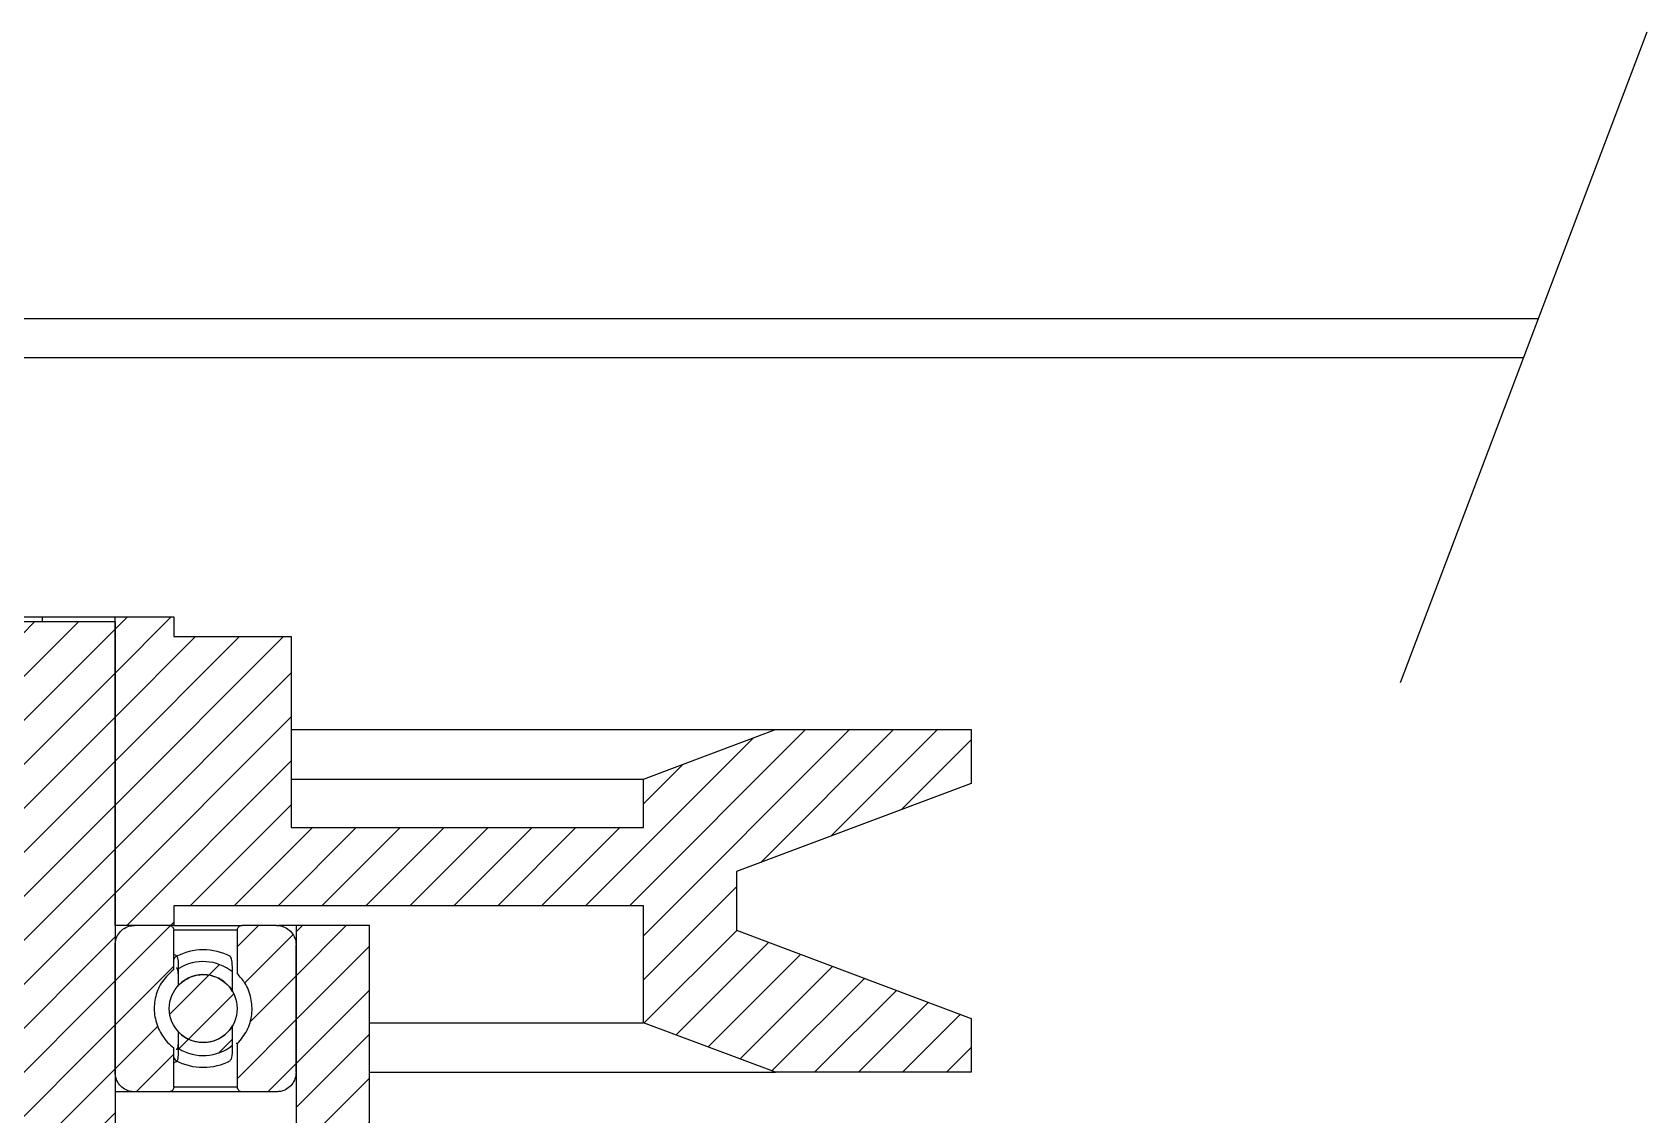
# Model space of a CAD drawing. Header units: millimetres. Extents: x -816 to 2660, y 734 to 4049.
# Drawn here: x 1000.9 to 1165.9, y 3279.8 to 3390.4 of the extents above; entities that cross this region are included whole.
import ezdxf

# ---------------------------------------------------------------- set-up
doc = ezdxf.new("R2010")
doc.units = ezdxf.units.MM
pattern_1 = [(45, (17.594, -378.8605), (-2.245064, 2.245064), [])]

msp = doc.modelspace()

# ---------------------------------------------------------------- hatches: boundary and pattern name
at = {"linetype": 'Continuous', "lineweight": 18}
h = msp.add_hatch(dxfattribs=at)
h.set_pattern_fill('ANSI31', color=2, style=0)
h.set_pattern_definition(pattern_1)
h.paths.add_polyline_path([(974.31, 3154.14), (1009.31, 3154.14), (1009.31, 3330.14), (999.81, 3330.14), (999.81, 3290.14), (983.81, 3290.14), (983.81, 3330.14), (974.31, 3330.14)], flags=0)
h = msp.add_hatch(dxfattribs=at)
h.set_pattern_fill('ANSI31', color=3, style=0)
h.set_pattern_definition(pattern_1)
edge = h.paths.add_edge_path(flags=0)
edge.add_line((1015.31, 3301.14), (1063.31, 3301.14))
edge.add_line((1063.31, 3301.14), (1063.31, 3289.2))
edge.add_spline(control_points=[(1063.31, 3289.2), (1067.81, 3287.51), (1072.31, 3285.82), (1076.81, 3284.14)], knot_values=[0.334245, 0.334245, 0.334245, 0.334245, 0.348587, 0.348587, 0.348587, 0.348587], weights=[1, 1, 1, 1], degree=3, periodic=0)
edge.add_line((1076.81, 3284.14), (1096.81, 3284.14))
edge.add_line((1096.81, 3284.14), (1096.81, 3289.64))
edge.add_spline(control_points=[(1096.81, 3289.64), (1088.81, 3292.64), (1080.81, 3295.64), (1072.81, 3298.64)], knot_values=[0.206967, 0.206967, 0.206967, 0.206967, 0.232599, 0.232599, 0.232599, 0.232599], weights=[1, 1, 1, 1], degree=3, periodic=0)
edge.add_line((1072.81, 3298.64), (1072.81, 3304.64))
edge.add_spline(control_points=[(1072.81, 3304.64), (1080.81, 3307.64), (1088.81, 3310.64), (1096.81, 3313.64)], knot_values=[0.405341, 0.405341, 0.405341, 0.405341, 0.430892, 0.430892, 0.430892, 0.430892], weights=[1, 1, 1, 1], degree=3, periodic=0)
edge.add_line((1096.81, 3313.64), (1096.81, 3319.14))
edge.add_line((1096.81, 3319.14), (1076.81, 3319.14))
edge.add_spline(control_points=[(1076.81, 3319.14), (1072.31, 3317.45), (1067.81, 3315.76), (1063.31, 3314.07)], knot_values=[0.167506, 0.167506, 0.167506, 0.167506, 0.181924, 0.181924, 0.181924, 0.181924], weights=[1, 1, 1, 1], degree=3, periodic=0)
edge.add_line((1063.31, 3314.07), (1063.31, 3309.14))
edge.add_line((1063.31, 3309.14), (1027.31, 3309.14))
edge.add_line((1027.31, 3309.14), (1027.31, 3328.64))
edge.add_line((1027.31, 3328.64), (1015.31, 3328.64))
edge.add_line((1015.31, 3328.64), (1015.31, 3330.64))
edge.add_line((1015.31, 3330.64), (1009.31, 3330.64))
edge.add_line((1009.31, 3330.64), (1009.31, 3299.14))
edge.add_line((1009.31, 3299.14), (1015.31, 3299.14))
edge.add_line((1015.31, 3299.14), (1015.31, 3301.14))
h = msp.add_hatch(dxfattribs=at)
h.set_pattern_fill('ANSI31', style=0)
h.set_pattern_definition(pattern_1)
edge = h.paths.add_edge_path(flags=0)
edge.add_line((1009.31, 3297.14), (1009.31, 3284.14))
edge.add_spline(control_points=[(1009.31, 3284.14), (1009.31, 3283.9), (1009.36, 3283.66), (1009.44, 3283.44), (1009.52, 3283.23), (1009.63, 3283.03), (1009.77, 3282.86), (1009.92, 3282.69), (1010.09, 3282.54), (1010.28, 3282.42), (1010.48, 3282.31), (1010.69, 3282.22), (1010.91, 3282.18), (1011.04, 3282.15), (1011.18, 3282.14), (1011.31, 3282.14)], knot_values=[0, 0, 0, 0, 0.000706, 0.000706, 0.000706, 0.001376, 0.001376, 0.001376, 0.002047, 0.002047, 0.002047, 0.002717, 0.002717, 0.002717, 0.003123, 0.003123, 0.003123, 0.003123], weights=[1, 1, 1, 1, 1, 1, 1, 1, 1, 1, 1, 1, 1, 1, 1, 1], degree=3, periodic=0)
edge.add_line((1011.31, 3282.14), (1014.81, 3282.14))
edge.add_spline(control_points=[(1014.81, 3282.14), (1014.86, 3282.14), (1014.91, 3282.14), (1014.95, 3282.15), (1015, 3282.17), (1015.05, 3282.19), (1015.1, 3282.23), (1015.15, 3282.26), (1015.19, 3282.3), (1015.22, 3282.34), (1015.25, 3282.39), (1015.28, 3282.44), (1015.29, 3282.49), (1015.31, 3282.54), (1015.31, 3282.59), (1015.31, 3282.64)], knot_values=[0.000813, 0.000813, 0.000813, 0.000813, 0.00095, 0.00095, 0.00095, 0.001119, 0.001119, 0.001119, 0.001289, 0.001289, 0.001289, 0.001458, 0.001458, 0.001458, 0.001602, 0.001602, 0.001602, 0.001602], weights=[1, 1, 1, 1, 1, 1, 1, 1, 1, 1, 1, 1, 1, 1, 1, 1], degree=3, periodic=0)
edge.add_line((1015.31, 3282.64), (1015.31, 3286.64))
edge.add_spline(control_points=[(1015.31, 3286.64), (1015.09, 3286.8), (1014.88, 3286.99), (1014.69, 3287.19), (1014.3, 3287.6), (1013.98, 3288.08), (1013.75, 3288.59), (1013.52, 3289.1), (1013.38, 3289.65), (1013.33, 3290.21), (1013.29, 3290.77), (1013.33, 3291.34), (1013.47, 3291.89), (1013.61, 3292.43), (1013.85, 3292.95), (1014.16, 3293.42), (1014.47, 3293.88), (1014.87, 3294.3), (1015.31, 3294.64)], knot_values=[0, 0, 0, 0, 0.000838, 0.000838, 0.000838, 0.002535, 0.002535, 0.002535, 0.004232, 0.004232, 0.004232, 0.00593, 0.00593, 0.00593, 0.007627, 0.007627, 0.007627, 0.009323, 0.009323, 0.009323, 0.009323], weights=[1, 1, 1, 1, 1, 1, 1, 1, 1, 1, 1, 1, 1, 1, 1, 1, 1, 1, 1], degree=3, periodic=0)
edge.add_line((1015.31, 3294.64), (1015.31, 3298.64))
edge.add_spline(control_points=[(1015.31, 3298.64), (1015.31, 3298.66), (1015.31, 3298.69), (1015.31, 3298.71), (1015.3, 3298.77), (1015.28, 3298.82), (1015.25, 3298.87), (1015.23, 3298.92), (1015.19, 3298.97), (1015.15, 3299), (1015.11, 3299.04), (1015.06, 3299.07), (1015.01, 3299.1), (1014.96, 3299.12), (1014.9, 3299.13), (1014.85, 3299.13), (1014.84, 3299.13), (1014.83, 3299.14), (1014.81, 3299.14)], knot_values=[0.000025, 0.000025, 0.000025, 0.000025, 0.000103, 0.000103, 0.000103, 0.000272, 0.000272, 0.000272, 0.000442, 0.000442, 0.000442, 0.000611, 0.000611, 0.000611, 0.00078, 0.00078, 0.00078, 0.000813, 0.000813, 0.000813, 0.000813], weights=[1, 1, 1, 1, 1, 1, 1, 1, 1, 1, 1, 1, 1, 1, 1, 1, 1, 1, 1], degree=3, periodic=0)
edge.add_line((1014.81, 3299.14), (1011.31, 3299.14))
edge.add_spline(control_points=[(1011.31, 3299.14), (1011.17, 3299.14), (1011.02, 3299.12), (1010.88, 3299.09), (1010.66, 3299.04), (1010.44, 3298.95), (1010.25, 3298.83), (1010.06, 3298.71), (1009.89, 3298.56), (1009.75, 3298.38), (1009.61, 3298.21), (1009.5, 3298.01), (1009.43, 3297.8), (1009.35, 3297.59), (1009.31, 3297.36), (1009.31, 3297.14)], knot_values=[0.000936, 0.000936, 0.000936, 0.000936, 0.001376, 0.001376, 0.001376, 0.002047, 0.002047, 0.002047, 0.002717, 0.002717, 0.002717, 0.003388, 0.003388, 0.003388, 0.004058, 0.004058, 0.004058, 0.004058], weights=[1, 1, 1, 1, 1, 1, 1, 1, 1, 1, 1, 1, 1, 1, 1, 1], degree=3, periodic=0)
h = msp.add_hatch(dxfattribs=at)
h.set_pattern_fill('ANSI31', style=0)
h.set_pattern_definition(pattern_1)
edge = h.paths.add_edge_path(flags=0)
edge.add_spline(control_points=[(1025.81, 3282.14), (1025.96, 3282.14), (1026.11, 3282.15), (1026.25, 3282.18), (1026.47, 3282.23), (1026.69, 3282.32), (1026.87, 3282.44), (1027.06, 3282.56), (1027.24, 3282.71), (1027.38, 3282.89), (1027.52, 3283.06), (1027.63, 3283.26), (1027.7, 3283.47), (1027.78, 3283.68), (1027.81, 3283.91), (1027.81, 3284.14)], knot_values=[0.003165, 0.003165, 0.003165, 0.003165, 0.003612, 0.003612, 0.003612, 0.004292, 0.004292, 0.004292, 0.004973, 0.004973, 0.004973, 0.005653, 0.005653, 0.005653, 0.006333, 0.006333, 0.006333, 0.006333], weights=[1, 1, 1, 1, 1, 1, 1, 1, 1, 1, 1, 1, 1, 1, 1, 1], degree=3, periodic=0)
edge.add_line((1027.81, 3284.14), (1027.81, 3297.14))
edge.add_spline(control_points=[(1027.81, 3297.14), (1027.81, 3297.21), (1027.81, 3297.28), (1027.8, 3297.35), (1027.78, 3297.57), (1027.72, 3297.79), (1027.62, 3297.99), (1027.53, 3298.19), (1027.39, 3298.38), (1027.24, 3298.54), (1027.08, 3298.7), (1026.89, 3298.84), (1026.69, 3298.93), (1026.49, 3299.03), (1026.27, 3299.1), (1026.05, 3299.12), (1025.97, 3299.13), (1025.89, 3299.14), (1025.81, 3299.14)], knot_values=[0, 0, 0, 0, 0.000211, 0.000211, 0.000211, 0.000891, 0.000891, 0.000891, 0.001571, 0.001571, 0.001571, 0.002252, 0.002252, 0.002252, 0.002932, 0.002932, 0.002932, 0.003165, 0.003165, 0.003165, 0.003165], weights=[1, 1, 1, 1, 1, 1, 1, 1, 1, 1, 1, 1, 1, 1, 1, 1, 1, 1, 1], degree=3, periodic=0)
edge.add_line((1025.81, 3299.14), (1022.31, 3299.14))
edge.add_spline(control_points=[(1022.31, 3299.14), (1022.27, 3299.14), (1022.22, 3299.13), (1022.18, 3299.12), (1022.13, 3299.1), (1022.07, 3299.08), (1022.03, 3299.05), (1021.98, 3299.01), (1021.94, 3298.97), (1021.91, 3298.93), (1021.88, 3298.88), (1021.85, 3298.83), (1021.83, 3298.78), (1021.82, 3298.73), (1021.81, 3298.68), (1021.81, 3298.64)], knot_values=[0.000813, 0.000813, 0.000813, 0.000813, 0.00095, 0.00095, 0.00095, 0.001119, 0.001119, 0.001119, 0.001289, 0.001289, 0.001289, 0.001458, 0.001458, 0.001458, 0.001602, 0.001602, 0.001602, 0.001602], weights=[1, 1, 1, 1, 1, 1, 1, 1, 1, 1, 1, 1, 1, 1, 1, 1], degree=3, periodic=0)
edge.add_line((1021.81, 3298.64), (1021.81, 3294.21))
edge.add_spline(control_points=[(1021.81, 3294.21), (1022.1, 3293.93), (1022.36, 3293.61), (1022.57, 3293.27), (1022.86, 3292.79), (1023.08, 3292.26), (1023.2, 3291.71), (1023.32, 3291.16), (1023.35, 3290.59), (1023.28, 3290.03), (1023.21, 3289.48), (1023.05, 3288.93), (1022.8, 3288.42), (1022.55, 3287.92), (1022.21, 3287.46), (1021.81, 3287.06)], knot_values=[0, 0, 0, 0, 0.001204, 0.001204, 0.001204, 0.002895, 0.002895, 0.002895, 0.004586, 0.004586, 0.004586, 0.006276, 0.006276, 0.006276, 0.007967, 0.007967, 0.007967, 0.007967], weights=[1, 1, 1, 1, 1, 1, 1, 1, 1, 1, 1, 1, 1, 1, 1, 1], degree=3, periodic=0)
edge.add_line((1021.81, 3287.06), (1021.81, 3282.64))
edge.add_spline(control_points=[(1021.81, 3282.64), (1021.81, 3282.61), (1021.82, 3282.58), (1021.82, 3282.56), (1021.83, 3282.5), (1021.85, 3282.45), (1021.87, 3282.4), (1021.9, 3282.35), (1021.94, 3282.3), (1021.98, 3282.27), (1022.02, 3282.23), (1022.07, 3282.2), (1022.12, 3282.18), (1022.17, 3282.15), (1022.23, 3282.14), (1022.28, 3282.14), (1022.29, 3282.14), (1022.3, 3282.14), (1022.31, 3282.14)], knot_values=[0.000025, 0.000025, 0.000025, 0.000025, 0.000103, 0.000103, 0.000103, 0.000272, 0.000272, 0.000272, 0.000442, 0.000442, 0.000442, 0.000611, 0.000611, 0.000611, 0.00078, 0.00078, 0.00078, 0.000813, 0.000813, 0.000813, 0.000813], weights=[1, 1, 1, 1, 1, 1, 1, 1, 1, 1, 1, 1, 1, 1, 1, 1, 1, 1, 1], degree=3, periodic=0)
edge.add_line((1022.31, 3282.14), (1025.81, 3282.14))
h = msp.add_hatch(dxfattribs=at)
h.set_pattern_fill('ANSI31', style=0)
h.set_pattern_definition(pattern_1)
h.paths.add_polyline_path([(1023.31, 3227.14), (1027.81, 3227.14), (1027.81, 3184.14), (1031.81, 3184.14), (1031.81, 3179.14), (1038.31, 3179.14), (1038.31, 3249.14), (1035.31, 3249.14), (1035.31, 3299.14), (1027.81, 3299.14), (1027.81, 3256.14), (1023.31, 3256.14)], flags=0)
h = msp.add_hatch(dxfattribs=at)
h.set_pattern_fill('ANSI31', style=0)
h.set_pattern_definition(pattern_1)
edge = h.paths.add_edge_path(flags=0)
edge.add_line((1015.81, 3294.73), (1015.81, 3293.03))
edge.add_arc((1018.32, 3290.64), 3.47, 30.234, 136.3127, ccw=False)
edge.add_line((1021.31, 3292.38), (1021.31, 3294.38))
edge.add_arc((1018.32, 3290.64), 4.8, 51.378, 121.4946)
h = msp.add_hatch(dxfattribs=at)
h.set_pattern_fill('ANSI31', style=0)
h.set_pattern_definition(pattern_1)
edge = h.paths.add_edge_path(flags=0)
edge.add_arc((1018.32, 3290.64), 3.47, 0, 360)
h = msp.add_hatch(dxfattribs=at)
h.set_pattern_fill('ANSI31', style=0)
h.set_pattern_definition(pattern_1)
edge = h.paths.add_edge_path(flags=0)
edge.add_line((1021.31, 3286.89), (1021.31, 3288.89))
edge.add_arc((1018.32, 3290.64), 3.47, 223.6873, 329.766, ccw=False)
edge.add_line((1015.81, 3288.24), (1015.81, 3286.55))
edge.add_arc((1018.32, 3290.64), 4.8, 238.5054, 308.622)

# ---------------------------------------------------------------- linework, layer by layer
at = {"color": 5}
msp.add_line((1165.85, 3390.36), (1140.65, 3323.92), dxfattribs=at)
at = {"color": 7, "linetype": 'Continuous', "lineweight": 25}
for p, q in [((844.74, 3361.14), (1154.77, 3361.14)), ((843.22, 3357.14), (1153.25, 3357.14)), ((993.75, 3330.64), (1001.89, 3330.64)), ((1009.31, 3330.14), (999.81, 3330.14)), ((1001.89, 3330.14), (1001.89, 3330.64)), ((1001.89, 3330.64), (1009.31, 3330.64)), ((1009.31, 3299.14), (1009.31, 3330.64)), ((1009.31, 3330.64), (1015.31, 3330.64)), ((1009.31, 3330.14), (1009.31, 3154.14)), ((1015.31, 3330.64), (1015.31, 3328.64)), ((1015.31, 3328.64), (1027.31, 3328.64)), ((1027.31, 3328.64), (1027.31, 3309.14)), ((1027.31, 3319.14), (1076.81, 3319.14)), ((1063.31, 3314.07), (1076.81, 3319.14)), ((1076.81, 3319.14), (1096.81, 3319.14)), ((1096.81, 3319.14), (1096.81, 3313.64)), ((1027.31, 3314.07), (1063.31, 3314.07)), ((1063.31, 3309.14), (1063.31, 3314.07)), ((1096.81, 3313.64), (1072.81, 3304.64)), ((1027.31, 3309.14), (1063.31, 3309.14)), ((1072.81, 3304.64), (1072.81, 3298.64)), ((1015.31, 3301.14), (1015.31, 3299.14)), ((1063.31, 3301.14), (1015.31, 3301.14)), ((1063.31, 3289.2), (1063.31, 3301.14)), ((1015.31, 3299.14), (1009.31, 3299.14)), ((1014.81, 3299.14), (1011.31, 3299.14)), ((1015.31, 3299.14), (1022.31, 3299.14)), ((1015.31, 3294.64), (1015.31, 3298.64)), ((1021.81, 3294.21), (1021.81, 3298.64)), ((1025.81, 3299.14), (1022.31, 3299.14)), ((1027.81, 3299.14), (1025.97, 3299.14)), ((1027.81, 3299.14), (1027.81, 3256.14)), ((1035.31, 3299.14), (1027.81, 3299.14)), ((1035.31, 3249.14), (1035.31, 3299.14)), ((1072.81, 3298.64), (1096.81, 3289.64)), ((1009.31, 3284.14), (1009.31, 3297.14)), ((1027.81, 3284.14), (1027.81, 3297.14)), ((1015.81, 3293.03), (1015.81, 3294.73)), ((1021.31, 3292.38), (1021.31, 3294.38)), ((1021.31, 3286.89), (1021.31, 3288.89)), ((1035.31, 3289.2), (1063.31, 3289.2)), ((1076.81, 3284.14), (1063.31, 3289.2)), ((1096.81, 3289.64), (1096.81, 3284.14)), ((1015.81, 3286.55), (1015.81, 3288.24)), ((1021.81, 3287.06), (1021.69, 3287.06)), ((1021.81, 3282.64), (1021.81, 3287.06)), ((1015.31, 3282.64), (1015.31, 3286.64)), ((1035.31, 3284.14), (1076.81, 3284.14)), ((1096.81, 3284.14), (1076.81, 3284.14)), ((1011.31, 3282.14), (1009.31, 3282.14)), ((1014.81, 3282.14), (1011.31, 3282.14)), ((1022.31, 3282.14), (1014.81, 3282.14)), ((1025.81, 3282.14), (1022.31, 3282.14))]:
    msp.add_line(p, q, dxfattribs=at)
at = {"color": 8, "linetype": 'Continuous', "lineweight": 25}
for p, q in [((1021.81, 3298.64), (1015.31, 3298.64)), ((1015.31, 3282.64), (1021.81, 3282.64))]:
    msp.add_line(p, q, dxfattribs=at)
at = {"color": 7, "linetype": 'Continuous', "lineweight": 25, "flags": 128}
for points in [[(1015.59, 3296.03), (1015.54, 3296.06), (1015.31, 3296.16)], [(1015.31, 3285.11), (1015.56, 3285.23), (1015.61, 3285.25)]]:
    msp.add_lwpolyline(points, dxfattribs=at)
at = {"color": 7, "linetype": 'Continuous', "lineweight": 25}
msp.add_circle((1018.32, 3290.64), 3.47, dxfattribs=at)
for radius, start, end in [(6, 62.4347, 117.8278), (4.8, 51.378, 121.4946), (3.47, 30.234, 136.3127), (3.47, 223.6873, 329.766), (4.8, 238.5054, 308.622), (6, 242.1165, 297.8097)]:
    msp.add_arc((1018.32, 3290.64), radius, start, end, dxfattribs=at)
for points, knots in [([(1009.31, 3297.14), (1009.34, 3297.36), (1009.38, 3297.81), (1009.73, 3298.41), (1010.23, 3298.86), (1010.8, 3299.1), (1011.17, 3299.13), (1011.31, 3299.14)], [0, 0, 0, 0, 0.214634, 0.429324, 0.644023, 0.858713, 1, 1, 1, 1]), ([(1014.81, 3299.14), (1014.83, 3299.14), (1014.89, 3299.13), (1015.01, 3299.1), (1015.16, 3299.01), (1015.26, 3298.88), (1015.31, 3298.74), (1015.31, 3298.66), (1015.31, 3298.64)], [0, 0, 0, 0, 0.041937, 0.25661, 0.471277, 0.685936, 0.900569, 1, 1, 1, 1]), ([(1021.81, 3298.64), (1021.82, 3298.68), (1021.83, 3298.79), (1021.9, 3298.93), (1022.02, 3299.05), (1022.17, 3299.12), (1022.27, 3299.13), (1022.31, 3299.14)], [0, 0, 0, 0, 0.182821, 0.397482, 0.612166, 0.826844, 1, 1, 1, 1]), ([(1025.81, 3299.14), (1025.89, 3299.13), (1026.19, 3299.12), (1026.71, 3298.97), (1027.26, 3298.57), (1027.66, 3298.01), (1027.8, 3297.5), (1027.81, 3297.21), (1027.81, 3297.14)], [0, 0, 0, 0, 0.074064, 0.288725, 0.503367, 0.718021, 0.932671, 1, 1, 1, 1]), ([(1015.81, 3294.73), (1015.81, 3294.74), (1015.81, 3295.14), (1015.79, 3295.76), (1015.62, 3296.03), (1015.44, 3295.95), (1015.32, 3295.68), (1015.31, 3295.66)], [0, 0, 0, 0, 0.010317, 0.3497287, 0.668822, 0.9736897, 1, 1, 1, 1]), ([(1021.31, 3294.38), (1021.31, 3294.46), (1021.31, 3294.95), (1021.28, 3295.67), (1021.16, 3295.85), (1021.09, 3295.95)], [0, 0, 0, 0, 0.088699, 0.542024, 1, 1, 1, 1]), ([(1015.31, 3294.64), (1014.9, 3294.25), (1014.06, 3293.49), (1013.38, 3291.9), (1013.24, 3290.2), (1013.67, 3288.55), (1014.45, 3287.35), (1015.1, 3286.81), (1015.31, 3286.64)], [0, 0, 0, 0, 0.181815, 0.363666, 0.545518, 0.727368, 0.909221, 1, 1, 1, 1]), ([(1015.81, 3293.03), (1015.81, 3293.13), (1015.81, 3293.62), (1015.79, 3294.32), (1015.7, 3294.82), (1015.59, 3294.78), (1015.54, 3294.76)], [0, 0, 0, 0, 0.09031, 0.428747, 0.748893, 1, 1, 1, 1]), ([(1021.81, 3287.06), (1022.18, 3287.5), (1022.9, 3288.36), (1023.37, 3290.03), (1023.29, 3291.73), (1022.72, 3293.18), (1022.08, 3293.9), (1021.81, 3294.21)], [0, 0, 0, 0, 0.211965, 0.423966, 0.635968, 0.847965, 1, 1, 1, 1]), ([(1015.54, 3286.52), (1015.58, 3286.49), (1015.69, 3286.44), (1015.78, 3286.85), (1015.81, 3287.5), (1015.81, 3288.04), (1015.81, 3288.24)], [0, 0, 0, 0, 0.227864, 0.523442, 0.82409, 1, 1, 1, 1]), ([(1021.08, 3285.39), (1021.13, 3285.41), (1021.26, 3285.47), (1021.31, 3286.09), (1021.31, 3286.7), (1021.31, 3286.89)], [0, 0, 0, 0, 0.30339, 0.786628, 1, 1, 1, 1]), ([(1015.31, 3285.6), (1015.41, 3285.46), (1015.61, 3285.19), (1015.77, 3285.48), (1015.81, 3286.03), (1015.81, 3286.46), (1015.81, 3286.55)], [0, 0, 0, 0, 0.314474, 0.61888, 0.922321, 1, 1, 1, 1]), ([(1011.31, 3282.14), (1011.18, 3282.14), (1010.82, 3282.17), (1010.26, 3282.39), (1009.75, 3282.83), (1009.39, 3283.44), (1009.34, 3283.9), (1009.31, 3284.14)], [0, 0, 0, 0, 0.130289, 0.345007, 0.559722, 0.77444, 1, 1, 1, 1]), ([(1027.81, 3284.14), (1027.79, 3283.91), (1027.75, 3283.46), (1027.4, 3282.86), (1026.9, 3282.41), (1026.33, 3282.17), (1025.96, 3282.15), (1025.81, 3282.14)], [0, 0, 0, 0, 0.214631, 0.429332, 0.644018, 0.858712, 1, 1, 1, 1]), ([(1015.31, 3282.64), (1015.31, 3282.59), (1015.3, 3282.48), (1015.23, 3282.34), (1015.11, 3282.22), (1014.96, 3282.15), (1014.86, 3282.14), (1014.81, 3282.14)], [0, 0, 0, 0, 0.182821, 0.397495, 0.612113, 0.826779, 1, 1, 1, 1]), ([(1022.31, 3282.14), (1022.3, 3282.14), (1022.24, 3282.14), (1022.11, 3282.17), (1021.97, 3282.26), (1021.87, 3282.39), (1021.82, 3282.53), (1021.82, 3282.61), (1021.81, 3282.64)], [0, 0, 0, 0, 0.041939, 0.256625, 0.471239, 0.685902, 0.900569, 1, 1, 1, 1])]:
    msp.add_open_spline(points, degree=3, knots=knots, dxfattribs=at)

doc.saveas('drawing.dxf')
